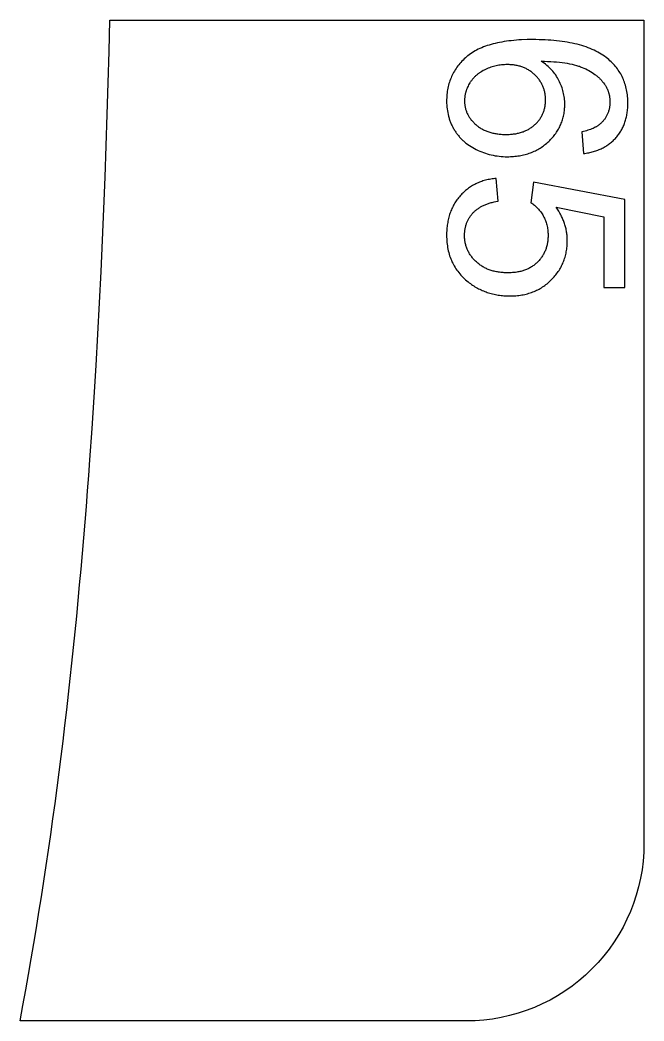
# Model space of a CAD drawing. Extents: x -8894 to -3022, y 6798 to 8329.
# Drawn here: x -6145.9 to -5970.3, y 6798.1 to 7080.1 of the extents above; entities that cross this region are included whole.
import ezdxf

# ---------------------------------------------------------------- set-up
doc = ezdxf.new("R2010")
doc.units = 0
doc.layers.add('LAYER_03', color=7, linetype='CONTINUOUS')
doc.layers.add('STEVILKE', color=7, linetype='CONTINUOUS')

msp = doc.modelspace()

# ---------------------------------------------------------------- linework, layer by layer
at = {"layer": 'LAYER_03'}
msp.add_lwpolyline([(-6020.26, 6798.07), (-6145.92, 6798.07), (-6145.11, 6802.44), (-6144.31, 6806.81), (-6143.53, 6811.18), (-6142.77, 6815.55), (-6142.03, 6819.93), (-6141.3, 6824.3), (-6140.59, 6828.68), (-6139.9, 6833.06), (-6139.22, 6837.44), (-6138.56, 6841.83), (-6137.92, 6846.21), (-6137.29, 6850.59), (-6136.67, 6854.98), (-6136.07, 6859.37), (-6135.49, 6863.76), (-6134.92, 6868.15), (-6134.36, 6872.54), (-6133.82, 6876.93), (-6133.29, 6881.33), (-6132.77, 6885.72), (-6132.27, 6890.12), (-6131.79, 6894.52), (-6131.31, 6898.92), (-6130.85, 6903.32), (-6130.4, 6907.72), (-6129.97, 6912.12), (-6129.54, 6916.52), (-6129.13, 6920.93), (-6128.73, 6925.34), (-6128.34, 6929.74), (-6127.97, 6934.15), (-6127.6, 6938.56), (-6127.25, 6942.97), (-6126.9, 6947.38), (-6126.57, 6951.79), (-6126.25, 6956.2), (-6125.63, 6965.03), (-6125.06, 6973.86), (-6124.52, 6982.7), (-6124.01, 6991.54), (-6123.54, 7000.38), (-6123.11, 7009.22), (-6122.71, 7018.07), (-6122.33, 7026.92), (-6121.99, 7035.77), (-6121.67, 7044.63), (-6121.38, 7053.48), (-6121.12, 7062.34), (-6120.87, 7071.2), (-6120.65, 7080.07), (-5970.26, 7080.07), (-5970.26, 6848.07, -0.414214)], format="xyb", close=True, dxfattribs=at)
at = {"layer": 'STEVILKE'}
for p, q in [((-6012.64, 7066.97), (-6013.01, 7066.86)), ((-6012.26, 7067.07), (-6012.64, 7066.97)), ((-6011.88, 7067.16), (-6012.26, 7067.07)), ((-6011.5, 7067.24), (-6011.88, 7067.16)), ((-6011.12, 7067.31), (-6011.5, 7067.24)), ((-6010.74, 7067.37), (-6011.12, 7067.31)), ((-6010.35, 7067.42), (-6010.74, 7067.37)), ((-6009.96, 7067.45), (-6010.35, 7067.42)), ((-6009.57, 7067.48), (-6009.96, 7067.45)), ((-6009.18, 7067.49), (-6009.57, 7067.48)), ((-6008.78, 7067.5), (-6009.18, 7067.49)), ((-6008.48, 7067.5), (-6008.78, 7067.5)), ((-6008.18, 7067.49), (-6008.48, 7067.5)), ((-6007.89, 7067.47), (-6008.18, 7067.49)), ((-6007.6, 7067.45), (-6007.89, 7067.47)), ((-6007.32, 7067.43), (-6007.6, 7067.45)), ((-6007.03, 7067.4), (-6007.32, 7067.43)), ((-6006.75, 7067.36), (-6007.03, 7067.4)), ((-6006.48, 7067.32), (-6006.75, 7067.36)), ((-6006.21, 7067.27), (-6006.48, 7067.32)), ((-6005.94, 7067.22), (-6006.21, 7067.27)), ((-6005.67, 7067.16), (-6005.94, 7067.22)), ((-6005.41, 7067.09), (-6005.67, 7067.16)), ((-6005.16, 7067.02), (-6005.41, 7067.09)), ((-6004.9, 7066.95), (-6005.16, 7067.02)), ((-6004.65, 7066.86), (-6004.9, 7066.95)), ((-6017.8, 7064.18), (-6017.93, 7064.05)), ((-6017.67, 7064.3), (-6017.8, 7064.18)), ((-6017.54, 7064.42), (-6017.67, 7064.3)), ((-6017.4, 7064.54), (-6017.54, 7064.42)), ((-6017.26, 7064.66), (-6017.4, 7064.54)), ((-6017.12, 7064.77), (-6017.26, 7064.66)), ((-6016.98, 7064.88), (-6017.12, 7064.77)), ((-6016.83, 7064.99), (-6016.98, 7064.88)), ((-6016.68, 7065.1), (-6016.83, 7064.99)), ((-6016.53, 7065.21), (-6016.68, 7065.1)), ((-6016.21, 7065.41), (-6016.53, 7065.21)), ((-6015.89, 7065.61), (-6016.21, 7065.41)), ((-6015.55, 7065.8), (-6015.89, 7065.61)), ((-6015.21, 7065.98), (-6015.55, 7065.8)), ((-6014.85, 7066.15), (-6015.21, 7065.98)), ((-6014.49, 7066.32), (-6014.85, 7066.15)), ((-6014.12, 7066.47), (-6014.49, 7066.32)), ((-6013.75, 7066.61), (-6014.12, 7066.47)), ((-6013.38, 7066.74), (-6013.75, 7066.61)), ((-6013.01, 7066.86), (-6013.38, 7066.74)), ((-6004.41, 7066.78), (-6004.65, 7066.86)), ((-6004.16, 7066.68), (-6004.41, 7066.78)), ((-6003.93, 7066.58), (-6004.16, 7066.68)), ((-6003.69, 7066.48), (-6003.93, 7066.58)), ((-6003.46, 7066.37), (-6003.69, 7066.48)), ((-6003.23, 7066.25), (-6003.46, 7066.37)), ((-6003.01, 7066.13), (-6003.23, 7066.25)), ((-6002.78, 7066), (-6003.01, 7066.13)), ((-6002.57, 7065.87), (-6002.78, 7066)), ((-6002.35, 7065.73), (-6002.57, 7065.87)), ((-6002.14, 7065.59), (-6002.35, 7065.73)), ((-6001.94, 7065.44), (-6002.14, 7065.59)), ((-6001.73, 7065.28), (-6001.94, 7065.44)), ((-6001.54, 7065.12), (-6001.73, 7065.28)), ((-6001.34, 7064.95), (-6001.54, 7065.12)), ((-6001.15, 7064.78), (-6001.34, 7064.95)), ((-6000.96, 7064.6), (-6001.15, 7064.78)), ((-6000.78, 7064.42), (-6000.96, 7064.6)), ((-6000.6, 7064.24), (-6000.78, 7064.42)), ((-6000.43, 7064.05), (-6000.6, 7064.24)), ((-6019.78, 7061.47), (-6019.93, 7061.16)), ((-6019.62, 7061.78), (-6019.78, 7061.47)), ((-6019.45, 7062.08), (-6019.62, 7061.78)), ((-6019.26, 7062.39), (-6019.45, 7062.08)), ((-6019.17, 7062.54), (-6019.26, 7062.39)), ((-6019.07, 7062.69), (-6019.17, 7062.54)), ((-6018.97, 7062.83), (-6019.07, 7062.69)), ((-6018.86, 7062.98), (-6018.97, 7062.83)), ((-6018.76, 7063.12), (-6018.86, 7062.98)), ((-6018.65, 7063.26), (-6018.76, 7063.12)), ((-6018.53, 7063.39), (-6018.65, 7063.26)), ((-6018.42, 7063.53), (-6018.53, 7063.39)), ((-6018.3, 7063.66), (-6018.42, 7063.53)), ((-6018.18, 7063.8), (-6018.3, 7063.66)), ((-6018.06, 7063.92), (-6018.18, 7063.8)), ((-6017.93, 7064.05), (-6018.06, 7063.92)), ((-6000.26, 7063.86), (-6000.43, 7064.05)), ((-6000.1, 7063.67), (-6000.26, 7063.86)), ((-5999.95, 7063.47), (-6000.1, 7063.67)), ((-5999.8, 7063.28), (-5999.95, 7063.47)), ((-5999.66, 7063.08), (-5999.8, 7063.28)), ((-5999.52, 7062.87), (-5999.66, 7063.08)), ((-5999.39, 7062.67), (-5999.52, 7062.87)), ((-5999.26, 7062.46), (-5999.39, 7062.67)), ((-5999.14, 7062.25), (-5999.26, 7062.46)), ((-5999.03, 7062.04), (-5999.14, 7062.25)), ((-5998.92, 7061.83), (-5999.03, 7062.04)), ((-5998.82, 7061.61), (-5998.92, 7061.83)), ((-5998.72, 7061.39), (-5998.82, 7061.61)), ((-5998.63, 7061.17), (-5998.72, 7061.39)), ((-6020.71, 7058.46), (-6020.73, 7058.3)), ((-6020.68, 7058.62), (-6020.71, 7058.46)), ((-6020.66, 7058.79), (-6020.68, 7058.62)), ((-6020.63, 7058.95), (-6020.66, 7058.79)), ((-6020.6, 7059.11), (-6020.63, 7058.95)), ((-6020.57, 7059.27), (-6020.6, 7059.11)), ((-6020.53, 7059.43), (-6020.57, 7059.27)), ((-6020.49, 7059.59), (-6020.53, 7059.43)), ((-6020.45, 7059.75), (-6020.49, 7059.59)), ((-6020.4, 7059.91), (-6020.45, 7059.75)), ((-6020.35, 7060.07), (-6020.4, 7059.91)), ((-6020.3, 7060.22), (-6020.35, 7060.07)), ((-6020.25, 7060.38), (-6020.3, 7060.22)), ((-6020.19, 7060.54), (-6020.25, 7060.38)), ((-6020.06, 7060.85), (-6020.19, 7060.54)), ((-6019.93, 7061.16), (-6020.06, 7060.85)), ((-5998.55, 7060.94), (-5998.63, 7061.17)), ((-5998.47, 7060.72), (-5998.55, 7060.94)), ((-5998.4, 7060.49), (-5998.47, 7060.72)), ((-5998.33, 7060.26), (-5998.4, 7060.49)), ((-5998.27, 7060.02), (-5998.33, 7060.26)), ((-5998.21, 7059.79), (-5998.27, 7060.02)), ((-5998.16, 7059.55), (-5998.21, 7059.79)), ((-5998.12, 7059.31), (-5998.16, 7059.55)), ((-5998.08, 7059.06), (-5998.12, 7059.31)), ((-5998.05, 7058.82), (-5998.08, 7059.06)), ((-5998.02, 7058.57), (-5998.05, 7058.82)), ((-5998, 7058.32), (-5998.02, 7058.57)), ((-6020.77, 7057.64), (-6020.78, 7057.48)), ((-6020.78, 7057.48), (-6020.78, 7057.31)), ((-6020.78, 7057.31), (-6020.78, 7057.07)), ((-6020.78, 7057.07), (-6020.77, 7056.83)), ((-6020.76, 7057.97), (-6020.77, 7057.81)), ((-6020.77, 7057.81), (-6020.77, 7057.64)), ((-6020.77, 7056.83), (-6020.75, 7056.59)), ((-6020.74, 7058.13), (-6020.76, 7057.97)), ((-6020.75, 7056.59), (-6020.73, 7056.35)), ((-6020.73, 7058.3), (-6020.74, 7058.13)), ((-6020.73, 7056.35), (-6020.7, 7056.12)), ((-6020.7, 7056.12), (-6020.67, 7055.89)), ((-6020.67, 7055.89), (-6020.63, 7055.66)), ((-6020.63, 7055.66), (-6020.58, 7055.43)), ((-5998.16, 7055.54), (-5998.12, 7055.78)), ((-5998.12, 7055.78), (-5998.08, 7056.03)), ((-5998.08, 7056.03), (-5998.05, 7056.27)), ((-5998.05, 7056.27), (-5998.02, 7056.52)), ((-5998.02, 7056.52), (-5998, 7056.77)), ((-5997.99, 7058.06), (-5998, 7058.32)), ((-5998, 7056.77), (-5997.99, 7057.03)), ((-5997.98, 7057.81), (-5997.99, 7058.06)), ((-5997.99, 7057.03), (-5997.98, 7057.29)), ((-5997.98, 7057.55), (-5997.98, 7057.81)), ((-5997.98, 7057.29), (-5997.98, 7057.55)), ((-6020.58, 7055.43), (-6020.53, 7055.21)), ((-6020.53, 7055.21), (-6020.47, 7054.99)), ((-6020.47, 7054.99), (-6020.41, 7054.77)), ((-6020.41, 7054.77), (-6020.34, 7054.55)), ((-6020.34, 7054.55), (-6020.26, 7054.33)), ((-6020.26, 7054.33), (-6020.18, 7054.12)), ((-6020.18, 7054.12), (-6020.09, 7053.91)), ((-6020.09, 7053.91), (-6020, 7053.7)), ((-6020, 7053.7), (-6019.89, 7053.49)), ((-6019.89, 7053.49), (-6019.79, 7053.28)), ((-6019.79, 7053.28), (-6019.67, 7053.08)), ((-6019.67, 7053.08), (-6019.55, 7052.88)), ((-6019.55, 7052.88), (-6019.43, 7052.68)), ((-5999.26, 7052.66), (-5999.14, 7052.87)), ((-5999.14, 7052.87), (-5999.03, 7053.07)), ((-5999.03, 7053.07), (-5998.92, 7053.28)), ((-5998.92, 7053.28), (-5998.82, 7053.5)), ((-5998.82, 7053.5), (-5998.72, 7053.71)), ((-5998.72, 7053.71), (-5998.63, 7053.93)), ((-5998.63, 7053.93), (-5998.55, 7054.15)), ((-5998.55, 7054.15), (-5998.47, 7054.38)), ((-5998.47, 7054.38), (-5998.4, 7054.6)), ((-5998.4, 7054.6), (-5998.33, 7054.83)), ((-5998.33, 7054.83), (-5998.27, 7055.07)), ((-5998.27, 7055.07), (-5998.21, 7055.3)), ((-5998.21, 7055.3), (-5998.16, 7055.54)), ((-6019.43, 7052.68), (-6019.3, 7052.48)), ((-6019.3, 7052.48), (-6019.16, 7052.29)), ((-6019.16, 7052.29), (-6019.02, 7052.09)), ((-6019.02, 7052.09), (-6018.87, 7051.9)), ((-6018.87, 7051.9), (-6018.71, 7051.72)), ((-6018.71, 7051.72), (-6018.55, 7051.53)), ((-6018.55, 7051.53), (-6018.38, 7051.34)), ((-6018.38, 7051.34), (-6018.2, 7051.16)), ((-6018.2, 7051.16), (-6018.02, 7050.98)), ((-6018.02, 7050.98), (-6017.84, 7050.8)), ((-6017.84, 7050.8), (-6017.64, 7050.63)), ((-6017.64, 7050.63), (-6017.45, 7050.46)), ((-6017.45, 7050.46), (-6017.24, 7050.29)), ((-6017.24, 7050.29), (-6017.04, 7050.13)), ((-6017.04, 7050.13), (-6016.83, 7049.97)), ((-6001.74, 7049.95), (-6001.54, 7050.1)), ((-6001.54, 7050.1), (-6001.34, 7050.26)), ((-6001.34, 7050.26), (-6001.15, 7050.42)), ((-6001.15, 7050.42), (-6000.96, 7050.59)), ((-6000.96, 7050.59), (-6000.78, 7050.77)), ((-6000.78, 7050.77), (-6000.6, 7050.95)), ((-6000.6, 7050.95), (-6000.43, 7051.13)), ((-6000.43, 7051.13), (-6000.26, 7051.31)), ((-6000.26, 7051.31), (-6000.1, 7051.49)), ((-6000.1, 7051.49), (-5999.95, 7051.68)), ((-5999.95, 7051.68), (-5999.8, 7051.87)), ((-5999.8, 7051.87), (-5999.66, 7052.06)), ((-5999.66, 7052.06), (-5999.52, 7052.26)), ((-5999.52, 7052.26), (-5999.39, 7052.46)), ((-5999.39, 7052.46), (-5999.26, 7052.66)), ((-6016.83, 7049.97), (-6016.61, 7049.82)), ((-6016.61, 7049.82), (-6016.39, 7049.68)), ((-6016.39, 7049.68), (-6016.16, 7049.54)), ((-6016.16, 7049.54), (-6015.94, 7049.41)), ((-6015.94, 7049.41), (-6015.7, 7049.28)), ((-6015.7, 7049.28), (-6015.46, 7049.16)), ((-6015.46, 7049.16), (-6015.22, 7049.04)), ((-6015.22, 7049.04), (-6014.98, 7048.93)), ((-6014.98, 7048.93), (-6014.73, 7048.82)), ((-6014.73, 7048.82), (-6014.47, 7048.72)), ((-6014.47, 7048.72), (-6014.21, 7048.62)), ((-6014.21, 7048.62), (-6013.95, 7048.53)), ((-6013.95, 7048.53), (-6013.68, 7048.45)), ((-6013.68, 7048.45), (-6013.4, 7048.37)), ((-6013.4, 7048.37), (-6013.13, 7048.3)), ((-6013.13, 7048.3), (-6012.85, 7048.23)), ((-6012.85, 7048.23), (-6012.56, 7048.16)), ((-6012.56, 7048.16), (-6012.27, 7048.11)), ((-6012.27, 7048.11), (-6011.97, 7048.06)), ((-6011.97, 7048.06), (-6011.68, 7048.01)), ((-6011.68, 7048.01), (-6011.37, 7047.97)), ((-6011.37, 7047.97), (-6011.06, 7047.93)), ((-6011.06, 7047.93), (-6010.75, 7047.9)), ((-6010.75, 7047.9), (-6010.43, 7047.88)), ((-6010.43, 7047.88), (-6010.11, 7047.86)), ((-6010.11, 7047.86), (-6009.79, 7047.84)), ((-6009.79, 7047.84), (-6009.12, 7047.83)), ((-6009.12, 7047.83), (-6008.48, 7047.84)), ((-6008.48, 7047.84), (-6008.17, 7047.86)), ((-6008.17, 7047.86), (-6007.86, 7047.88)), ((-6007.86, 7047.88), (-6007.56, 7047.9)), ((-6007.56, 7047.9), (-6007.26, 7047.93)), ((-6007.26, 7047.93), (-6006.96, 7047.97)), ((-6006.96, 7047.97), (-6006.67, 7048.01)), ((-6006.67, 7048.01), (-6006.38, 7048.05)), ((-6006.38, 7048.05), (-6006.1, 7048.1)), ((-6006.1, 7048.1), (-6005.82, 7048.16)), ((-6005.82, 7048.16), (-6005.55, 7048.22)), ((-6005.55, 7048.22), (-6005.28, 7048.29)), ((-6005.28, 7048.29), (-6005.01, 7048.36)), ((-6005.01, 7048.36), (-6004.75, 7048.44)), ((-6004.75, 7048.44), (-6004.49, 7048.52)), ((-6004.49, 7048.52), (-6004.24, 7048.61)), ((-6004.24, 7048.61), (-6003.99, 7048.71)), ((-6003.99, 7048.71), (-6003.75, 7048.81)), ((-6003.75, 7048.81), (-6003.51, 7048.91)), ((-6003.51, 7048.91), (-6003.27, 7049.02)), ((-6003.27, 7049.02), (-6003.04, 7049.14)), ((-6003.04, 7049.14), (-6002.81, 7049.26)), ((-6002.81, 7049.26), (-6002.59, 7049.39)), ((-6002.59, 7049.39), (-6002.37, 7049.52)), ((-6002.37, 7049.52), (-6002.16, 7049.66)), ((-6002.16, 7049.66), (-6001.95, 7049.8)), ((-6001.95, 7049.8), (-6001.74, 7049.95))]:
    msp.add_line(p, q, dxfattribs=at)
for points in [[(-5987.24, 7042.45), (-5986.88, 7042.5), (-5986.52, 7042.55), (-5986.17, 7042.62), (-5985.82, 7042.68), (-5985.48, 7042.76), (-5985.15, 7042.84), (-5984.81, 7042.92), (-5984.49, 7043.01), (-5984.16, 7043.11), (-5983.85, 7043.21), (-5983.53, 7043.32), (-5983.23, 7043.44), (-5982.92, 7043.56), (-5982.62, 7043.68), (-5982.33, 7043.81), (-5982.04, 7043.95), (-5981.76, 7044.1), (-5981.48, 7044.25), (-5981.21, 7044.4), (-5980.94, 7044.56), (-5980.68, 7044.73), (-5980.42, 7044.91), (-5980.17, 7045.09), (-5979.92, 7045.27), (-5979.67, 7045.46), (-5979.44, 7045.66), (-5979.2, 7045.86), (-5978.97, 7046.07), (-5978.75, 7046.29), (-5978.53, 7046.51), (-5978.32, 7046.73), (-5978.11, 7046.96), (-5977.9, 7047.2), (-5977.71, 7047.44), (-5977.52, 7047.69), (-5977.33, 7047.94), (-5977.16, 7048.19), (-5976.98, 7048.45), (-5976.82, 7048.71), (-5976.66, 7048.98), (-5976.51, 7049.25), (-5976.36, 7049.53), (-5976.23, 7049.81), (-5976.09, 7050.09), (-5975.97, 7050.38), (-5975.85, 7050.67), (-5975.73, 7050.96), (-5975.63, 7051.26), (-5975.53, 7051.57), (-5975.43, 7051.88), (-5975.35, 7052.19), (-5975.27, 7052.5), (-5975.19, 7052.83), (-5975.12, 7053.15), (-5975.06, 7053.48), (-5975.01, 7053.81), (-5974.96, 7054.15), (-5974.92, 7054.49), (-5974.88, 7054.84), (-5974.85, 7055.19), (-5974.83, 7055.54), (-5974.81, 7055.9), (-5974.8, 7056.26), (-5974.8, 7056.63), (-5974.81, 7057.12), (-5974.82, 7057.6), (-5974.85, 7058.08), (-5974.89, 7058.55), (-5974.94, 7059.02), (-5975, 7059.48), (-5975.08, 7059.93), (-5975.16, 7060.38), (-5975.25, 7060.82), (-5975.36, 7061.25), (-5975.48, 7061.68), (-5975.61, 7062.1), (-5975.75, 7062.52), (-5975.9, 7062.93), (-5976.06, 7063.33), (-5976.23, 7063.73), (-5976.42, 7064.12), (-5976.61, 7064.5), (-5976.82, 7064.88), (-5977.04, 7065.25), (-5977.27, 7065.61), (-5977.51, 7065.97), (-5977.76, 7066.32), (-5978.02, 7066.67), (-5978.3, 7067.01), (-5978.58, 7067.34), (-5978.88, 7067.67), (-5979.19, 7067.99), (-5979.5, 7068.3), (-5979.83, 7068.61), (-5980.18, 7068.91), (-5980.53, 7069.2), (-5980.95, 7069.53), (-5981.38, 7069.85), (-5981.83, 7070.16), (-5982.3, 7070.46), (-5982.78, 7070.75), (-5983.27, 7071.02), (-5983.78, 7071.29), (-5984.31, 7071.55), (-5984.85, 7071.79), (-5985.41, 7072.03), (-5985.98, 7072.25), (-5986.57, 7072.47), (-5987.18, 7072.67), (-5987.8, 7072.86), (-5988.43, 7073.05), (-5989.08, 7073.22), (-5989.75, 7073.38), (-5990.43, 7073.53), (-5991.13, 7073.67), (-5991.84, 7073.8), (-5992.57, 7073.92), (-5993.31, 7074.03), (-5994.07, 7074.13), (-5994.84, 7074.22), (-5995.63, 7074.3), (-5996.44, 7074.37), (-5997.26, 7074.42), (-5998.09, 7074.47), (-5998.94, 7074.51), (-5999.81, 7074.53), (-6000.69, 7074.55), (-6001.59, 7074.56), (-6003.18, 7074.54), (-6004.71, 7074.48), (-6005.46, 7074.44), (-6006.19, 7074.39), (-6006.91, 7074.32), (-6007.61, 7074.25), (-6008.3, 7074.17), (-6008.97, 7074.08), (-6009.63, 7073.98), (-6010.28, 7073.87), (-6010.91, 7073.76), (-6011.52, 7073.63), (-6012.13, 7073.49), (-6012.71, 7073.35), (-6013.29, 7073.19), (-6013.85, 7073.02), (-6014.39, 7072.85), (-6014.92, 7072.66), (-6015.44, 7072.47), (-6015.94, 7072.27), (-6016.43, 7072.06), (-6016.91, 7071.83), (-6017.37, 7071.6), (-6017.81, 7071.36), (-6018.24, 7071.11), (-6018.66, 7070.85), (-6019.06, 7070.58), (-6019.45, 7070.3), (-6019.82, 7070.01), (-6020.01, 7069.87), (-6020.18, 7069.72), (-6020.53, 7069.41), (-6020.87, 7069.1), (-6021.19, 7068.78), (-6021.51, 7068.46), (-6021.81, 7068.13), (-6022.1, 7067.8), (-6022.38, 7067.46), (-6022.65, 7067.12), (-6022.91, 7066.77), (-6023.16, 7066.41), (-6023.39, 7066.05), (-6023.62, 7065.69), (-6023.84, 7065.32), (-6024.04, 7064.94), (-6024.23, 7064.56), (-6024.41, 7064.17), (-6024.58, 7063.77), (-6024.74, 7063.38), (-6024.89, 7062.97), (-6025.03, 7062.56), (-6025.16, 7062.14), (-6025.27, 7061.72), (-6025.38, 7061.3), (-6025.47, 7060.86), (-6025.55, 7060.43), (-6025.63, 7059.98), (-6025.69, 7059.53), (-6025.74, 7059.08), (-6025.77, 7058.62), (-6025.8, 7058.15), (-6025.82, 7057.68), (-6025.82, 7057.21), (-6025.82, 7056.65), (-6025.79, 7056.1), (-6025.75, 7055.55), (-6025.69, 7055.02), (-6025.61, 7054.49), (-6025.52, 7053.97), (-6025.41, 7053.45), (-6025.29, 7052.95), (-6025.22, 7052.7), (-6025.14, 7052.45), (-6025.07, 7052.2), (-6024.99, 7051.96), (-6024.9, 7051.71), (-6024.81, 7051.47), (-6024.71, 7051.23), (-6024.62, 7051), (-6024.51, 7050.76), (-6024.41, 7050.53), (-6024.3, 7050.29), (-6024.18, 7050.06), (-6024.06, 7049.84), (-6023.94, 7049.61), (-6023.81, 7049.39), (-6023.68, 7049.16), (-6023.54, 7048.94), (-6023.4, 7048.73), (-6023.26, 7048.51), (-6023.11, 7048.3), (-6022.96, 7048.09), (-6022.81, 7047.89), (-6022.65, 7047.69), (-6022.48, 7047.49), (-6022.32, 7047.29), (-6022.15, 7047.1), (-6021.98, 7046.91), (-6021.8, 7046.72), (-6021.62, 7046.53), (-6021.44, 7046.35), (-6021.25, 7046.17), (-6021.06, 7046), (-6020.86, 7045.83), (-6020.66, 7045.66), (-6020.46, 7045.49), (-6020.25, 7045.32), (-6019.83, 7045.01), (-6019.39, 7044.7), (-6018.94, 7044.4), (-6018.47, 7044.12), (-6017.99, 7043.85), (-6017.49, 7043.59), (-6016.98, 7043.35), (-6016.47, 7043.12), (-6015.95, 7042.9), (-6015.43, 7042.7), (-6014.9, 7042.52), (-6014.37, 7042.35), (-6013.83, 7042.2), (-6013.29, 7042.07), (-6012.74, 7041.95), (-6012.18, 7041.85), (-6011.62, 7041.76), (-6011.06, 7041.69), (-6010.49, 7041.63), (-6009.91, 7041.59), (-6009.33, 7041.57), (-6008.75, 7041.56), (-6008.3, 7041.57), (-6007.86, 7041.58), (-6007.43, 7041.6), (-6007, 7041.63), (-6006.58, 7041.67), (-6006.16, 7041.71), (-6005.74, 7041.77), (-6005.33, 7041.83), (-6004.93, 7041.9), (-6004.53, 7041.98), (-6004.14, 7042.07), (-6003.75, 7042.17), (-6003.37, 7042.27), (-6002.99, 7042.39), (-6002.62, 7042.51), (-6002.25, 7042.64), (-6001.89, 7042.78), (-6001.53, 7042.93), (-6001.18, 7043.08), (-6000.83, 7043.25), (-6000.49, 7043.42), (-6000.16, 7043.6), (-5999.82, 7043.79), (-5999.5, 7043.99), (-5999.18, 7044.19), (-5998.86, 7044.41), (-5998.55, 7044.63), (-5998.25, 7044.86), (-5997.94, 7045.1), (-5997.65, 7045.35), (-5997.36, 7045.61), (-5997.07, 7045.87), (-5996.8, 7046.15), (-5996.53, 7046.42), (-5996.27, 7046.7), (-5996.02, 7046.98), (-5995.77, 7047.27), (-5995.54, 7047.56), (-5995.32, 7047.85), (-5995.1, 7048.14), (-5994.89, 7048.44), (-5994.69, 7048.75), (-5994.5, 7049.05), (-5994.32, 7049.36), (-5994.15, 7049.68), (-5993.99, 7050), (-5993.83, 7050.32), (-5993.69, 7050.64), (-5993.55, 7050.97), (-5993.42, 7051.3), (-5993.3, 7051.64), (-5993.19, 7051.98), (-5993.09, 7052.32), (-5993, 7052.66), (-5992.92, 7053.01), (-5992.84, 7053.37), (-5992.77, 7053.72), (-5992.72, 7054.08), (-5992.67, 7054.45), (-5992.63, 7054.82), (-5992.6, 7055.19), (-5992.58, 7055.56), (-5992.56, 7055.94), (-5992.56, 7056.32), (-5992.57, 7056.76), (-5992.58, 7057.19), (-5992.62, 7057.63), (-5992.66, 7058.06), (-5992.72, 7058.48), (-5992.79, 7058.91), (-5992.87, 7059.33), (-5992.97, 7059.75), (-5993.08, 7060.17), (-5993.2, 7060.59), (-5993.33, 7061), (-5993.48, 7061.41), (-5993.64, 7061.82), (-5993.81, 7062.23), (-5994, 7062.63), (-5994.19, 7063.04), (-5994.41, 7063.43), (-5994.63, 7063.82), (-5994.87, 7064.2), (-5995.12, 7064.58), (-5995.39, 7064.94), (-5995.67, 7065.3), (-5995.96, 7065.65), (-5996.27, 7065.99), (-5996.59, 7066.33), (-5996.92, 7066.65), (-5997.27, 7066.97), (-5997.63, 7067.28), (-5998, 7067.59), (-5998.39, 7067.89), (-5998.79, 7068.17), (-5999.21, 7068.45), (-5998.28, 7068.44), (-5997.38, 7068.41), (-5996.51, 7068.37), (-5995.67, 7068.32), (-5994.85, 7068.26), (-5994.07, 7068.18), (-5993.3, 7068.09), (-5992.57, 7067.99), (-5991.86, 7067.87), (-5991.18, 7067.74), (-5990.52, 7067.6), (-5989.89, 7067.45), (-5989.29, 7067.29), (-5988.72, 7067.11), (-5988.44, 7067.02), (-5988.17, 7066.92), (-5987.91, 7066.82), (-5987.65, 7066.72), (-5987.15, 7066.5), (-5986.67, 7066.28), (-5986.2, 7066.05), (-5985.74, 7065.8), (-5985.31, 7065.55), (-5984.88, 7065.29), (-5984.47, 7065.02), (-5984.08, 7064.74), (-5983.89, 7064.6), (-5983.7, 7064.45), (-5983.52, 7064.3), (-5983.34, 7064.15), (-5983.16, 7064), (-5982.99, 7063.84), (-5982.82, 7063.68), (-5982.66, 7063.52), (-5982.5, 7063.36), (-5982.34, 7063.19), (-5982.19, 7063.02), (-5982.04, 7062.85), (-5981.9, 7062.68), (-5981.75, 7062.51), (-5981.62, 7062.33), (-5981.38, 7062.01), (-5981.28, 7061.87), (-5981.19, 7061.73), (-5981.1, 7061.58), (-5981.01, 7061.44), (-5980.93, 7061.29), (-5980.84, 7061.15), (-5980.77, 7061), (-5980.69, 7060.85), (-5980.62, 7060.69), (-5980.55, 7060.54), (-5980.48, 7060.39), (-5980.42, 7060.23), (-5980.36, 7060.07), (-5980.31, 7059.91), (-5980.25, 7059.75), (-5980.21, 7059.59), (-5980.16, 7059.43), (-5980.12, 7059.27), (-5980.08, 7059.1), (-5980.04, 7058.93), (-5980.01, 7058.76), (-5979.98, 7058.59), (-5979.95, 7058.42), (-5979.92, 7058.25), (-5979.9, 7058.08), (-5979.89, 7057.9), (-5979.87, 7057.72), (-5979.86, 7057.55), (-5979.85, 7057.37), (-5979.85, 7057.18), (-5979.85, 7057), (-5979.85, 7056.78), (-5979.86, 7056.55), (-5979.87, 7056.33), (-5979.89, 7056.11), (-5979.91, 7055.89), (-5979.94, 7055.68), (-5979.97, 7055.46), (-5980.01, 7055.25), (-5980.05, 7055.04), (-5980.1, 7054.84), (-5980.16, 7054.63), (-5980.21, 7054.43), (-5980.28, 7054.23), (-5980.35, 7054.03), (-5980.42, 7053.84), (-5980.5, 7053.65), (-5980.59, 7053.45), (-5980.68, 7053.27), (-5980.77, 7053.08), (-5980.87, 7052.9), (-5980.98, 7052.71), (-5981.09, 7052.54), (-5981.2, 7052.36), (-5981.32, 7052.18), (-5981.45, 7052.01), (-5981.58, 7051.84), (-5981.71, 7051.67), (-5981.86, 7051.51), (-5982, 7051.34), (-5982.15, 7051.18), (-5982.31, 7051.02), (-5982.47, 7050.87), (-5982.57, 7050.77), (-5982.68, 7050.68), (-5982.79, 7050.59), (-5982.91, 7050.5), (-5983.03, 7050.42), (-5983.15, 7050.33), (-5983.28, 7050.24), (-5983.41, 7050.16), (-5983.55, 7050.08), (-5983.69, 7050), (-5983.83, 7049.92), (-5983.98, 7049.84), (-5984.28, 7049.69), (-5984.6, 7049.54), (-5984.94, 7049.4), (-5985.29, 7049.26), (-5985.65, 7049.13), (-5986.04, 7049), (-5986.43, 7048.88), (-5986.85, 7048.76), (-5987.28, 7048.65), (-5987.72, 7048.55)], [(-6011.88, 7035.46), (-6012.28, 7035.42), (-6012.66, 7035.37), (-6013.04, 7035.31), (-6013.42, 7035.25), (-6013.79, 7035.18), (-6014.16, 7035.1), (-6014.52, 7035.02), (-6014.88, 7034.92), (-6015.23, 7034.82), (-6015.58, 7034.72), (-6015.92, 7034.6), (-6016.26, 7034.48), (-6016.6, 7034.35), (-6016.93, 7034.22), (-6017.25, 7034.07), (-6017.57, 7033.92), (-6017.88, 7033.77), (-6018.19, 7033.6), (-6018.49, 7033.43), (-6018.79, 7033.25), (-6019.09, 7033.06), (-6019.38, 7032.87), (-6019.66, 7032.67), (-6019.94, 7032.46), (-6020.22, 7032.25), (-6020.49, 7032.02), (-6020.75, 7031.79), (-6021.01, 7031.56), (-6021.27, 7031.31), (-6021.52, 7031.06), (-6021.77, 7030.8), (-6022.01, 7030.54), (-6022.24, 7030.26), (-6022.47, 7029.99), (-6022.69, 7029.71), (-6022.9, 7029.42), (-6023.11, 7029.13), (-6023.3, 7028.83), (-6023.49, 7028.53), (-6023.68, 7028.22), (-6023.85, 7027.91), (-6024.02, 7027.6), (-6024.18, 7027.28), (-6024.33, 7026.95), (-6024.48, 7026.62), (-6024.62, 7026.28), (-6024.75, 7025.94), (-6024.87, 7025.6), (-6024.99, 7025.25), (-6025.09, 7024.89), (-6025.19, 7024.53), (-6025.29, 7024.17), (-6025.37, 7023.8), (-6025.45, 7023.42), (-6025.52, 7023.04), (-6025.59, 7022.66), (-6025.64, 7022.27), (-6025.69, 7021.88), (-6025.73, 7021.48), (-6025.76, 7021.07), (-6025.79, 7020.66), (-6025.81, 7020.25), (-6025.82, 7019.83), (-6025.82, 7019.41), (-6025.82, 7018.89), (-6025.8, 7018.38), (-6025.77, 7017.88), (-6025.73, 7017.38), (-6025.68, 7016.9), (-6025.61, 7016.41), (-6025.53, 7015.94), (-6025.44, 7015.47), (-6025.34, 7015.01), (-6025.23, 7014.55), (-6025.11, 7014.11), (-6024.97, 7013.67), (-6024.82, 7013.23), (-6024.66, 7012.8), (-6024.49, 7012.38), (-6024.31, 7011.97), (-6024.11, 7011.56), (-6023.9, 7011.16), (-6023.69, 7010.77), (-6023.45, 7010.38), (-6023.21, 7010.01), (-6022.96, 7009.63), (-6022.69, 7009.27), (-6022.41, 7008.91), (-6022.12, 7008.56), (-6021.82, 7008.21), (-6021.51, 7007.87), (-6021.18, 7007.54), (-6020.84, 7007.22), (-6020.49, 7006.9), (-6020.13, 7006.59), (-6019.76, 7006.29), (-6019.45, 7006.04), (-6019.13, 7005.81), (-6018.81, 7005.58), (-6018.49, 7005.36), (-6018.17, 7005.15), (-6017.84, 7004.94), (-6017.51, 7004.75), (-6017.17, 7004.56), (-6016.83, 7004.38), (-6016.49, 7004.2), (-6016.14, 7004.04), (-6015.79, 7003.88), (-6015.44, 7003.73), (-6015.08, 7003.58), (-6014.72, 7003.45), (-6014.36, 7003.32), (-6013.99, 7003.2), (-6013.62, 7003.09), (-6013.24, 7002.99), (-6012.86, 7002.89), (-6012.48, 7002.8), (-6012.09, 7002.72), (-6011.7, 7002.65), (-6011.31, 7002.58), (-6010.91, 7002.52), (-6010.51, 7002.47), (-6010.11, 7002.43), (-6009.7, 7002.39), (-6009.29, 7002.37), (-6008.87, 7002.35), (-6008.45, 7002.34), (-6008.03, 7002.33), (-6007.59, 7002.34), (-6007.15, 7002.35), (-6006.72, 7002.37), (-6006.29, 7002.4), (-6005.87, 7002.44), (-6005.45, 7002.49), (-6005.04, 7002.55), (-6004.63, 7002.61), (-6004.23, 7002.69), (-6003.83, 7002.77), (-6003.44, 7002.86), (-6003.05, 7002.97), (-6002.67, 7003.08), (-6002.3, 7003.19), (-6001.92, 7003.32), (-6001.56, 7003.46), (-6001.2, 7003.6), (-6000.84, 7003.76), (-6000.49, 7003.92), (-6000.14, 7004.09), (-5999.8, 7004.27), (-5999.46, 7004.46), (-5999.13, 7004.66), (-5998.8, 7004.86), (-5998.48, 7005.08), (-5998.17, 7005.3), (-5997.86, 7005.54), (-5997.55, 7005.78), (-5997.25, 7006.03), (-5996.95, 7006.29), (-5996.66, 7006.56), (-5996.38, 7006.83), (-5996.1, 7007.12), (-5995.83, 7007.4), (-5995.57, 7007.69), (-5995.31, 7007.99), (-5995.07, 7008.29), (-5994.84, 7008.59), (-5994.61, 7008.9), (-5994.39, 7009.21), (-5994.18, 7009.52), (-5993.99, 7009.84), (-5993.8, 7010.17), (-5993.61, 7010.49), (-5993.44, 7010.82), (-5993.28, 7011.16), (-5993.12, 7011.5), (-5992.98, 7011.84), (-5992.84, 7012.19), (-5992.71, 7012.54), (-5992.59, 7012.9), (-5992.48, 7013.25), (-5992.38, 7013.62), (-5992.29, 7013.98), (-5992.2, 7014.36), (-5992.13, 7014.73), (-5992.06, 7015.11), (-5992, 7015.49), (-5991.95, 7015.88), (-5991.91, 7016.27), (-5991.88, 7016.67), (-5991.86, 7017.06), (-5991.85, 7017.47), (-5991.84, 7017.87), (-5991.85, 7018.18), (-5991.86, 7018.49), (-5991.87, 7018.8), (-5991.89, 7019.1), (-5991.92, 7019.41), (-5991.95, 7019.71), (-5991.99, 7020.02), (-5992.04, 7020.32), (-5992.09, 7020.62), (-5992.15, 7020.92), (-5992.21, 7021.22), (-5992.28, 7021.52), (-5992.36, 7021.82), (-5992.44, 7022.11), (-5992.53, 7022.41), (-5992.63, 7022.71), (-5992.73, 7023), (-5992.84, 7023.29), (-5992.95, 7023.59), (-5993.07, 7023.88), (-5993.19, 7024.17), (-5993.33, 7024.46), (-5993.46, 7024.75), (-5993.61, 7025.04), (-5993.76, 7025.33), (-5993.91, 7025.61), (-5994.24, 7026.18), (-5994.6, 7026.75), (-5994.98, 7027.32), (-5981.55, 7024.62), (-5981.55, 7004.68), (-5975.69, 7004.68), (-5975.69, 7029.53), (-6001.35, 7034.37), (-6002.1, 7028.61), (-6001.84, 7028.44), (-6001.58, 7028.25), (-6001.33, 7028.06), (-6001.08, 7027.87), (-6000.84, 7027.66), (-6000.6, 7027.44), (-6000.38, 7027.22), (-6000.16, 7026.99), (-5999.94, 7026.75), (-5999.73, 7026.51), (-5999.53, 7026.25), (-5999.33, 7025.99), (-5999.14, 7025.72), (-5998.96, 7025.44), (-5998.78, 7025.16), (-5998.61, 7024.86), (-5998.45, 7024.56), (-5998.29, 7024.26), (-5998.15, 7023.95), (-5998.02, 7023.63), (-5997.9, 7023.31), (-5997.79, 7022.99), (-5997.69, 7022.66), (-5997.6, 7022.33), (-5997.52, 7021.99), (-5997.45, 7021.65), (-5997.39, 7021.31), (-5997.35, 7020.96), (-5997.31, 7020.6), (-5997.28, 7020.24), (-5997.27, 7019.88), (-5997.26, 7019.51), (-5997.27, 7019.21), (-5997.27, 7018.92), (-5997.29, 7018.63), (-5997.31, 7018.35), (-5997.34, 7018.06), (-5997.37, 7017.79), (-5997.41, 7017.51), (-5997.45, 7017.24), (-5997.5, 7016.97), (-5997.56, 7016.71), (-5997.62, 7016.45), (-5997.69, 7016.19), (-5997.76, 7015.93), (-5997.84, 7015.68), (-5997.93, 7015.44), (-5998.02, 7015.2), (-5998.12, 7014.96), (-5998.22, 7014.72), (-5998.33, 7014.49), (-5998.45, 7014.26), (-5998.57, 7014.03), (-5998.7, 7013.81), (-5998.83, 7013.59), (-5998.97, 7013.38), (-5999.11, 7013.17), (-5999.26, 7012.96), (-5999.42, 7012.76), (-5999.58, 7012.56), (-5999.75, 7012.36), (-5999.93, 7012.17), (-6000.11, 7011.98), (-6000.3, 7011.79), (-6000.49, 7011.61), (-6000.68, 7011.43), (-6000.88, 7011.26), (-6001.09, 7011.1), (-6001.3, 7010.94), (-6001.51, 7010.79), (-6001.73, 7010.64), (-6001.95, 7010.5), (-6002.18, 7010.37), (-6002.41, 7010.24), (-6002.64, 7010.11), (-6002.88, 7009.99), (-6003.13, 7009.88), (-6003.37, 7009.78), (-6003.63, 7009.67), (-6003.88, 7009.58), (-6004.14, 7009.49), (-6004.41, 7009.41), (-6004.68, 7009.33), (-6004.95, 7009.26), (-6005.23, 7009.19), (-6005.51, 7009.13), (-6005.8, 7009.08), (-6006.09, 7009.03), (-6006.39, 7008.98), (-6006.69, 7008.95), (-6006.99, 7008.91), (-6007.3, 7008.89), (-6007.61, 7008.87), (-6007.93, 7008.85), (-6008.25, 7008.85), (-6008.58, 7008.84), (-6008.92, 7008.85), (-6009.26, 7008.85), (-6009.59, 7008.87), (-6009.92, 7008.89), (-6010.25, 7008.92), (-6010.57, 7008.95), (-6010.89, 7008.99), (-6011.2, 7009.03), (-6011.51, 7009.09), (-6011.82, 7009.14), (-6012.12, 7009.21), (-6012.41, 7009.27), (-6012.7, 7009.35), (-6012.99, 7009.43), (-6013.28, 7009.52), (-6013.55, 7009.61), (-6013.83, 7009.71), (-6014.1, 7009.81), (-6014.37, 7009.92), (-6014.63, 7010.04), (-6014.89, 7010.16), (-6015.14, 7010.29), (-6015.39, 7010.43), (-6015.63, 7010.57), (-6015.87, 7010.72), (-6016.11, 7010.87), (-6016.34, 7011.03), (-6016.57, 7011.19), (-6016.79, 7011.36), (-6017.01, 7011.54), (-6017.23, 7011.72), (-6017.44, 7011.91), (-6017.65, 7012.1), (-6017.84, 7012.3), (-6018.04, 7012.5), (-6018.22, 7012.7), (-6018.4, 7012.9), (-6018.57, 7013.11), (-6018.74, 7013.32), (-6018.9, 7013.53), (-6019.05, 7013.74), (-6019.2, 7013.96), (-6019.34, 7014.18), (-6019.48, 7014.4), (-6019.6, 7014.63), (-6019.72, 7014.86), (-6019.84, 7015.09), (-6019.94, 7015.32), (-6020.05, 7015.55), (-6020.14, 7015.79), (-6020.23, 7016.03), (-6020.31, 7016.28), (-6020.39, 7016.52), (-6020.45, 7016.77), (-6020.52, 7017.02), (-6020.57, 7017.28), (-6020.62, 7017.54), (-6020.66, 7017.8), (-6020.7, 7018.06), (-6020.73, 7018.32), (-6020.75, 7018.59), (-6020.77, 7018.86), (-6020.78, 7019.13), (-6020.78, 7019.41), (-6020.78, 7019.64), (-6020.77, 7019.86), (-6020.76, 7020.09), (-6020.74, 7020.31), (-6020.72, 7020.53), (-6020.7, 7020.75), (-6020.67, 7020.97), (-6020.63, 7021.18), (-6020.59, 7021.39), (-6020.55, 7021.6), (-6020.5, 7021.81), (-6020.45, 7022.02), (-6020.39, 7022.22), (-6020.33, 7022.42), (-6020.26, 7022.62), (-6020.19, 7022.82), (-6020.11, 7023.02), (-6020.03, 7023.21), (-6019.94, 7023.4), (-6019.85, 7023.59), (-6019.76, 7023.78), (-6019.66, 7023.96), (-6019.56, 7024.15), (-6019.45, 7024.33), (-6019.33, 7024.5), (-6019.22, 7024.68), (-6019.09, 7024.86), (-6018.97, 7025.03), (-6018.83, 7025.2), (-6018.7, 7025.37), (-6018.56, 7025.53), (-6018.41, 7025.7), (-6018.26, 7025.86), (-6018.11, 7026.02), (-6017.95, 7026.17), (-6017.78, 7026.32), (-6017.61, 7026.47), (-6017.44, 7026.61), (-6017.26, 7026.75), (-6017.08, 7026.88), (-6016.89, 7027.01), (-6016.7, 7027.14), (-6016.51, 7027.27), (-6016.31, 7027.39), (-6016.1, 7027.5), (-6015.89, 7027.62), (-6015.68, 7027.73), (-6015.46, 7027.83), (-6015.24, 7027.93), (-6015.01, 7028.03), (-6014.77, 7028.13), (-6014.54, 7028.22), (-6014.3, 7028.3), (-6014.05, 7028.39), (-6013.8, 7028.47), (-6013.54, 7028.54), (-6013.28, 7028.62), (-6013.02, 7028.69), (-6012.48, 7028.81), (-6011.92, 7028.92), (-6011.34, 7029.02)]]:
    msp.add_lwpolyline(points, close=True, dxfattribs=at)

doc.saveas('drawing.dxf')
